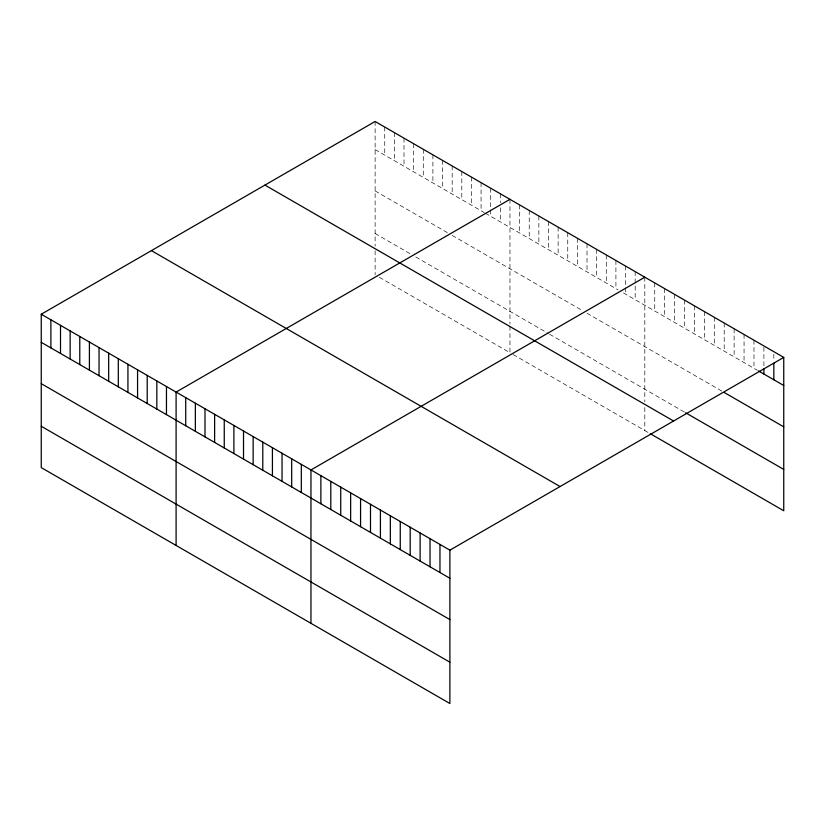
<?xml version="1.0" encoding="UTF-8"?>
<svg xmlns="http://www.w3.org/2000/svg" width="825" height="825" viewBox="0 0 825 825"><rect width="100%" height="100%" fill="white"/><g stroke="black" fill="none" stroke-linecap="round" stroke-linejoin="round"><path stroke-width="0.62" stroke-dasharray="4.12 3.09" d="M375.117 121.481L375.117 246.139M375.117 149.572L484.275 212.602M485.347 213.211L618.059 289.833M623.411 292.927L757.288 370.219M375.117 190.915L447.892 232.928M452.172 235.403L582.739 310.788M587.018 313.252L721.999 391.184M375.117 233.506L411.5 254.513M415.79 256.988L548.491 333.599M549.563 334.218L684.513 412.129M379.397 277.313L509.963 352.698L509.963 325.143M513.181 354.554L649.223 433.104M773.829 354.224L773.829 360.608M763.898 347.222L763.898 367.651M753.978 340.209L753.978 368.311M744.057 334.476L744.057 362.577M734.126 328.752L734.126 356.843M724.206 323.018L724.206 351.12M714.285 317.295L714.285 345.386M704.354 311.561L704.354 339.663M694.433 305.838L694.433 333.929M684.513 300.104L684.513 328.195M674.582 294.37L674.582 322.472M664.661 288.647L664.661 316.738M654.741 282.913L654.741 311.015M644.81 277.19L644.81 401.847M644.81 407.591L644.81 430.557M635.178 271.621L635.178 299.722M625.546 266.062L625.546 286.502M625.546 287.77L625.546 294.164M615.914 260.504L615.914 288.595M606.282 254.946L606.282 283.037M596.65 249.377L596.65 277.478M587.018 243.818L587.018 271.92M577.387 238.26L577.387 266.351M567.755 232.702L567.755 260.793M558.123 227.133L558.123 255.234M548.491 221.574L548.491 249.676M538.859 216.016L538.859 244.107M529.227 210.458L529.227 238.549M519.595 204.889L519.595 232.99M509.963 199.33L509.963 323.988M500.332 193.772L500.332 202.713M500.332 207.818L500.332 221.863M490.7 188.213L490.7 208.642M490.7 209.921L490.7 216.305M481.068 182.645L481.068 210.746M471.436 177.086L471.436 205.188M461.804 171.528L461.804 199.619M452.172 165.969L452.172 194.061M442.54 160.401L442.54 188.502M432.908 154.842L432.908 182.944M423.277 149.284L423.277 177.375M413.645 143.725L413.645 171.817M404.013 138.157L404.013 166.258M394.381 132.598L394.381 160.7M384.749 127.04L384.749 155.131M375.117 250.728L375.117 274.849"/><path stroke-width="1.24" d="M41.25 314.232L449.883 550.151L449.883 703.519L41.25 467.6L41.25 314.232L375.117 121.481L783.75 357.4L783.75 510.768L650.327 433.733M509.963 199.33L176.096 392.092L176.096 545.459M644.81 277.19L310.953 469.941L310.953 623.308M449.883 550.151L783.75 357.4M758.392 370.858L783.75 385.492M724.206 392.463L783.75 426.834M685.616 412.768L783.75 469.425M264.938 185.089L673.571 421.008M151.429 250.625L560.062 486.544M41.25 342.334L449.883 578.253M41.25 383.666L449.883 619.596M41.25 426.257L449.883 662.186M773.829 363.165L773.829 379.768M763.898 368.93L763.898 374.034M439.962 544.428L439.962 572.519M430.031 538.694L430.031 566.796M420.111 532.971L420.111 561.062M410.19 527.237L410.19 555.338M400.259 521.503L400.259 549.605M390.338 515.78L390.338 543.871M380.418 510.046L380.418 538.148M370.497 504.323L370.497 532.414M360.566 498.589L360.566 526.69M350.646 492.855L350.646 520.957M340.725 487.132L340.725 515.223M330.794 481.398L330.794 509.499M320.873 475.674L320.873 503.766M301.321 464.382L301.321 492.473M291.689 458.824L291.689 486.915M282.047 453.255L282.047 481.357M272.415 447.697L272.415 475.798M262.783 442.138L262.783 470.229M253.151 436.58L253.151 464.671M243.519 431.011L243.519 459.113M233.888 425.452L233.888 453.554M224.256 419.894L224.256 447.985M214.624 414.336L214.624 442.427M204.992 408.767L204.992 436.868M195.36 403.208L195.36 431.31M185.728 397.65L185.728 425.741M166.464 386.523L166.464 414.624M156.833 380.964L156.833 409.066M147.201 375.406L147.201 403.497M137.569 369.847L137.569 397.939M127.937 364.279L127.937 392.38M118.305 358.72L118.305 386.822M108.673 353.162L108.673 381.253M99.041 347.603L99.041 375.695M89.409 342.035L89.409 370.136M79.778 336.476L79.778 364.578M70.146 330.918L70.146 359.009M60.514 325.359L60.514 353.451M50.882 319.791L50.882 347.892"/></g></svg>
